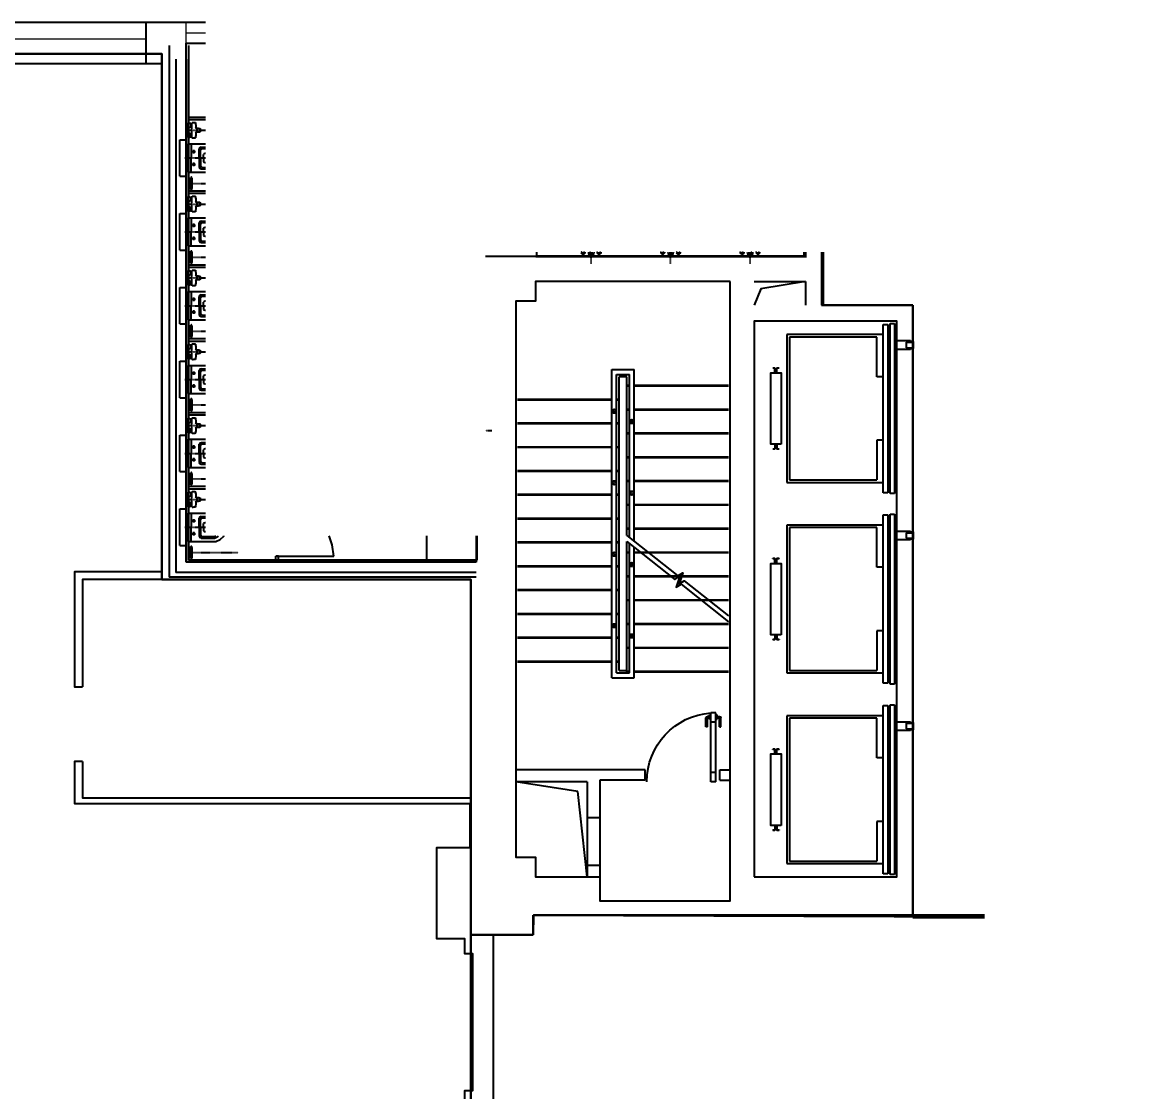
# Model space of a CAD drawing. Header units: millimetres. Extents: x 1181340 to 1210060, y -285579 to -255409.
# Drawn here: x 1195511 to 1209510, y -268879 to -255409 of the extents above; entities that cross this region are included whole.
import ezdxf

# ---------------------------------------------------------------- set-up
doc = ezdxf.new("R2010")
doc.units = ezdxf.units.MM
doc.linetypes.add('DASHDOT2', pattern=[12.7, 6.35, -3.175, 0, -3.175])
doc.linetypes.add('HIDDEN2', pattern=[4.7625, 3.175, -1.5875])
for name, color, linetype in [('Baca', 7, 'Continuous'), ('Divar-esas', 7, 'Continuous'), ('Divar-komek', 7, 'Continuous'), ('Kafel', 7, 'Continuous'), ('Lift', 7, 'Continuous'), ('Meheccer', 7, 'Continuous'), ('OFFICE_BOUNDARY', 3, 'Continuous'), ('Pillekan', 7, 'Continuous'), ('Qapi', 7, 'Continuous'), ('Santexnika', 7, 'Continuous'), ('Tavan', 7, 'Continuous')]:
    doc.layers.add(name, color=color, linetype=linetype)
doc.layers.add('syse', color=135, linetype='Continuous', lineweight=15)

msp = doc.modelspace()

# ---------------------------------------------------------------- linework, layer by layer
for p, q in [((1185390, -255409), (1197820, -255409)), ((1197577, -262209), (1197577, -255674)), ((1197577, -255674), (1197820, -255674)), ((1205377, -258359), (1201347, -258359)), ((1205377, -258304), (1205377, -258359)), ((1205577, -258304), (1205577, -258974)), ((1205577, -258974), (1206727, -258974)), ((1206727, -258974), (1206727, -266674)), ((1204988, -259764), (1204962, -259764)), ((1204962, -259768), (1204962, -259764)), ((1204984, -259768), (1204962, -259768)), ((1204988, -259820), (1204988, -259772)), ((1204992, -259816), (1204992, -259768)), ((1205012, -259816), (1205012, -259768)), ((1205042, -259764), (1205016, -259764)), ((1205016, -259820), (1205016, -259772)), ((1205042, -259768), (1205020, -259768)), ((1205042, -259768), (1205042, -259764)), ((1205012, -259824), (1204992, -259824)), ((1205008, -259820), (1204996, -259820)), ((1204962, -260780), (1204962, -260784)), ((1204962, -260780), (1204984, -260780)), ((1204962, -260784), (1204988, -260784)), ((1204988, -260728), (1204988, -260776)), ((1204992, -260724), (1205012, -260724)), ((1204992, -260732), (1204992, -260780)), ((1204996, -260728), (1205008, -260728)), ((1205012, -260732), (1205012, -260780)), ((1205016, -260728), (1205016, -260776)), ((1205016, -260784), (1205042, -260784)), ((1205020, -260780), (1205042, -260780)), ((1205042, -260780), (1205042, -260784)), ((1201227, -261879), (1201227, -262209)), ((1204988, -262164), (1204962, -262164)), ((1204962, -262168), (1204962, -262164)), ((1204984, -262168), (1204962, -262168)), ((1204988, -262220), (1204988, -262172)), ((1204992, -262216), (1204992, -262168)), ((1205012, -262216), (1205012, -262168)), ((1205042, -262164), (1205016, -262164)), ((1205016, -262220), (1205016, -262172)), ((1205042, -262168), (1205020, -262168)), ((1205042, -262168), (1205042, -262164)), ((1201227, -262209), (1197577, -262209)), ((1205012, -262224), (1204992, -262224)), ((1205008, -262220), (1204996, -262220)), ((1204988, -263128), (1204988, -263176)), ((1204992, -263124), (1205012, -263124)), ((1204992, -263132), (1204992, -263180)), ((1204996, -263128), (1205008, -263128)), ((1205012, -263132), (1205012, -263180)), ((1205016, -263128), (1205016, -263176)), ((1204962, -263180), (1204962, -263184)), ((1204962, -263180), (1204984, -263180)), ((1204962, -263184), (1204988, -263184)), ((1205016, -263184), (1205042, -263184)), ((1205020, -263180), (1205042, -263180)), ((1205042, -263180), (1205042, -263184)), ((1204988, -264564), (1204962, -264564)), ((1204962, -264568), (1204962, -264564)), ((1205042, -264564), (1205016, -264564)), ((1205042, -264568), (1205042, -264564)), ((1204984, -264568), (1204962, -264568)), ((1204988, -264620), (1204988, -264572)), ((1204992, -264616), (1204992, -264568)), ((1205012, -264624), (1204992, -264624)), ((1205008, -264620), (1204996, -264620)), ((1205012, -264616), (1205012, -264568)), ((1205016, -264620), (1205016, -264572)), ((1205042, -264568), (1205020, -264568)), ((1204988, -265528), (1204988, -265576)), ((1204992, -265524), (1205012, -265524)), ((1204992, -265532), (1204992, -265580)), ((1204996, -265528), (1205008, -265528)), ((1205012, -265532), (1205012, -265580)), ((1205016, -265528), (1205016, -265576)), ((1204962, -265580), (1204962, -265584)), ((1204962, -265580), (1204984, -265580)), ((1204962, -265584), (1204988, -265584)), ((1205016, -265584), (1205042, -265584)), ((1205020, -265580), (1205042, -265580)), ((1205042, -265580), (1205042, -265584)), ((1201947, -266904), (1201947, -266654)), ((1201947, -266654), (1207630, -266677)), ((1206727, -266674), (1207630, -266678)), ((1201447, -266904), (1201947, -266904)), ((1201447, -269104), (1201447, -266904))]:
    msp.add_line(p, q)
at = {"color": 5, "lineweight": 5}
msp.add_line((1197577, -255542), (1197820, -255542), dxfattribs=at)
at = {"color": 1, "lineweight": 30}
for p, q in [((1193870, -255809), (1197270, -255809)), ((1197270, -255809), (1197270, -262429)), ((1205597, -258974), (1205593, -258304)), ((1206727, -258974), (1205597, -258974)), ((1206727, -266683), (1206727, -258974)), ((1197270, -262429), (1201160, -262429)), ((1201160, -262429), (1201160, -274589)), ((1201947, -266904), (1201948, -266654)), ((1201948, -266654), (1207630, -266654)), ((1207630, -266683), (1206727, -266683)), ((1201160, -266904), (1201947, -266904)), ((1201160, -269104), (1201160, -266904))]:
    msp.add_line(p, q, dxfattribs=at)
for points in [[(1197070, -255929), (1197070, -255409)], [(1195230, -263679), (1194020, -263679), (1194020, -263679), (1194020, -255929), (1197270, -255929), (1197270, -262429), (1197270, -262329), (1196270, -262329), (1196170, -262329), (1196170, -263679)], [(1204427, -258674), (1201977, -258674), (1201977, -258924), (1201727, -258924), (1201727, -265924), (1201977, -265924), (1201977, -266174), (1202787, -266174), (1202787, -266474), (1204427, -266474), (1204427, -258674)], [(1196270, -264719), (1196270, -265179), (1201160, -265179), (1201160, -262429), (1196270, -262429), (1196270, -263779)], [(1196170, -263679), (1196170, -263779), (1196270, -263779)], [(1196270, -264719), (1196170, -264719), (1196170, -265249), (1201149, -265249)], [(1201149, -265249), (1201149, -265809), (1200730, -265809), (1200730, -266949), (1201080, -266949), (1201080, -267139), (1201180, -267139), (1201180, -268869), (1201080, -268869), (1201080, -269049), (1199070, -269049), (1199070, -269149)]]:
    msp.add_lwpolyline(points)
at = {"lineweight": 5}
msp.add_lwpolyline([(1197577, -255674), (1197577, -255409)], dxfattribs=at)
at = {"color": 5, "lineweight": 5}
msp.add_lwpolyline([(1194220, -255619), (1197070, -255619)], dxfattribs=at)
msp.add_lwpolyline([(1204727, -266174), (1206527, -266174), (1206527, -259174), (1204727, -259174)], close=True)
at = {"extrusion": (0, 0, -1)}
for centre, start, end in [((-1204984, -259772), 90, 180), ((-1204988, -259768), 90, 180), ((-1205016, -259768), 0, 90), ((-1205020, -259772), 0, 90), ((-1204992, -259820), -90, 0), ((-1204996, -259816), -90, 0), ((-1205008, -259816), 180, -90), ((-1205012, -259820), 180, -90), ((-1204984, -260776), 180, -90), ((-1204992, -260728), 0, 90), ((-1204988, -260780), 180, -90), ((-1204996, -260732), 0, 90), ((-1205008, -260732), 90, 180), ((-1205012, -260728), 90, 180), ((-1205016, -260780), -90, 0), ((-1205020, -260776), -90, 0), ((-1204984, -262172), 90, 180), ((-1204988, -262168), 90, 180), ((-1205016, -262168), 0, 90), ((-1205020, -262172), 0, 90), ((-1204992, -262220), -90, 0), ((-1204996, -262216), -90, 0), ((-1205008, -262216), 180, -90), ((-1205012, -262220), 180, -90), ((-1204992, -263128), 0, 90), ((-1204996, -263132), 0, 90), ((-1205008, -263132), 90, 180), ((-1205012, -263128), 90, 180), ((-1204984, -263176), 180, -90), ((-1204988, -263180), 180, -90), ((-1205016, -263180), -90, 0), ((-1205020, -263176), -90, 0), ((-1204988, -264568), 90, 180), ((-1205016, -264568), 0, 90), ((-1204984, -264572), 90, 180), ((-1204992, -264620), -90, 0), ((-1204996, -264616), -90, 0), ((-1205008, -264616), 180, -90), ((-1205012, -264620), 180, -90), ((-1205020, -264572), 0, 90), ((-1204992, -265528), 0, 90), ((-1204996, -265532), 0, 90), ((-1205008, -265532), 90, 180), ((-1205012, -265528), 90, 180), ((-1204984, -265576), 180, -90), ((-1204988, -265580), 180, -90), ((-1205016, -265580), -90, 0), ((-1205020, -265576), -90, 0)]:
    msp.add_arc(centre, 4, start, end, dxfattribs=at)
at = {"layer": 'Baca'}
for p, q in [((1202507, -265097), (1201727, -264974)), ((1202627, -266174), (1202507, -265097))]:
    msp.add_line(p, q, dxfattribs=at)
msp.add_lwpolyline([(1205377, -258674), (1204812, -258765), (1204727, -258974)], dxfattribs=at)
at = {"layer": 'Divar-esas'}
for p, q in [((1203357, -264824), (1201727, -264824)), ((1203357, -264954), (1203357, -264824)), ((1204297, -264824), (1204427, -264824)), ((1204297, -264954), (1204297, -264824)), ((1202627, -264974), (1201727, -264974)), ((1202627, -264974), (1202627, -265424)), ((1203357, -264954), (1202787, -264954)), ((1202787, -264954), (1202787, -265424)), ((1204297, -264954), (1204427, -264954)), ((1202627, -265424), (1202787, -265424)), ((1202627, -266024), (1202627, -266174)), ((1202627, -266024), (1202787, -266024)), ((1202787, -266024), (1202787, -266174))]:
    msp.add_line(p, q, dxfattribs=at)
at = {"layer": 'Divar-komek'}
for p, q in [((1197447, -255874), (1197447, -262339)), ((1197577, -255874), (1197577, -262209)), ((1205377, -258304), (1205377, -258374)), ((1205577, -258304), (1205577, -258974)), ((1205577, -258304), (1205577, -258974)), ((1204727, -258674), (1205377, -258674)), ((1205377, -258674), (1205377, -258974)), ((1201227, -262209), (1197577, -262209)), ((1201227, -262339), (1197447, -262339)), ((1202627, -265424), (1202627, -266024)), ((1202787, -265424), (1202787, -266024))]:
    msp.add_line(p, q, dxfattribs=at)
at = {"layer": 'Kafel'}
for p, q in [((1197607, -255704), (1197607, -262184)), ((1197577, -255874), (1197577, -262184)), ((1201992, -258374), (1201992, -258304)), ((1201992, -258359), (1205357, -258359)), ((1205357, -258374), (1205357, -258304)), ((1205597, -258304), (1205597, -258974)), ((1201237, -261879), (1201237, -262184)), ((1201227, -262184), (1197607, -262184))]:
    msp.add_line(p, q, dxfattribs=at)
at = {"layer": 'Lift'}
for p, q in [((1206352, -261334), (1206352, -259214)), ((1206352, -259214), (1206412, -259214)), ((1206412, -259214), (1206412, -261334)), ((1206442, -261344), (1206442, -259204)), ((1206442, -259204), (1206497, -259204)), ((1206442, -259204), (1206497, -259204)), ((1206497, -259204), (1206497, -261344)), ((1205142, -259343), (1205142, -261205)), ((1206352, -259343), (1205142, -259343)), ((1205172, -259374), (1205172, -261174)), ((1206272, -259374), (1205172, -259374)), ((1206272, -259874), (1206272, -259374)), ((1206352, -259874), (1206272, -259874)), ((1206352, -260674), (1206272, -260674)), ((1206272, -260674), (1206272, -261174)), ((1205142, -261205), (1206352, -261205)), ((1205172, -261174), (1206272, -261174)), ((1206412, -261334), (1206352, -261334)), ((1206497, -261344), (1206442, -261344)), ((1206352, -263734), (1206352, -261614)), ((1206352, -261614), (1206412, -261614)), ((1206412, -261614), (1206412, -263734)), ((1206442, -263744), (1206442, -261604)), ((1206442, -261604), (1206497, -261604)), ((1206442, -261604), (1206497, -261604)), ((1206497, -261604), (1206497, -263744)), ((1205142, -261743), (1205142, -263605)), ((1206352, -261743), (1205142, -261743)), ((1205172, -261774), (1205172, -263574)), ((1206272, -261774), (1205172, -261774)), ((1206272, -262274), (1206272, -261774)), ((1206352, -262274), (1206272, -262274)), ((1206352, -263074), (1206272, -263074)), ((1206272, -263074), (1206272, -263574)), ((1205172, -263574), (1206272, -263574)), ((1205142, -263605), (1206352, -263605)), ((1206412, -263734), (1206352, -263734)), ((1206497, -263744), (1206442, -263744)), ((1206442, -266144), (1206442, -264004)), ((1206442, -264004), (1206497, -264004)), ((1206442, -264004), (1206497, -264004)), ((1206497, -264004), (1206497, -266144)), ((1205142, -264143), (1205142, -266005)), ((1206352, -264143), (1205142, -264143)), ((1206352, -266134), (1206352, -264014)), ((1206352, -264014), (1206412, -264014)), ((1206412, -264014), (1206412, -266134)), ((1205172, -264174), (1205172, -265974)), ((1206272, -264174), (1205172, -264174)), ((1206272, -264674), (1206272, -264174)), ((1206352, -264674), (1206272, -264674)), ((1206352, -265474), (1206272, -265474)), ((1206272, -265474), (1206272, -265974)), ((1205142, -266005), (1206352, -266005)), ((1205172, -265974), (1206272, -265974)), ((1206412, -266134), (1206352, -266134)), ((1206497, -266144), (1206442, -266144))]:
    msp.add_line(p, q, dxfattribs=at)
at = {"layer": 'Lift', "linetype": 'Continuous'}
for p, q in [((1206527, -259419), (1206697, -259419)), ((1206642, -259439), (1206727, -259439)), ((1206642, -259439), (1206642, -259509)), ((1206642, -259509), (1206727, -259509)), ((1206697, -259419), (1206697, -259439)), ((1206697, -259509), (1206697, -259529)), ((1206727, -259429), (1206730, -259429)), ((1206727, -259519), (1206730, -259519)), ((1206730, -259429), (1206730, -259519)), ((1206697, -259529), (1206527, -259529)), ((1206527, -261819), (1206697, -261819)), ((1206642, -261839), (1206727, -261839)), ((1206642, -261839), (1206642, -261909)), ((1206697, -261819), (1206697, -261839)), ((1206727, -261829), (1206730, -261829)), ((1206730, -261829), (1206730, -261919)), ((1206697, -261929), (1206527, -261929)), ((1206642, -261909), (1206727, -261909)), ((1206697, -261909), (1206697, -261929)), ((1206727, -261919), (1206730, -261919)), ((1206527, -264219), (1206697, -264219)), ((1206642, -264239), (1206727, -264239)), ((1206642, -264239), (1206642, -264309)), ((1206697, -264219), (1206697, -264239)), ((1206727, -264229), (1206730, -264229)), ((1206730, -264229), (1206730, -264319)), ((1206697, -264329), (1206527, -264329)), ((1206642, -264309), (1206727, -264309)), ((1206697, -264309), (1206697, -264329)), ((1206727, -264319), (1206730, -264319))]:
    msp.add_line(p, q, dxfattribs=at)
at = {"layer": 'Lift', "extrusion": (0, 0, -1)}
for points in [[(-1205067, -260724), (-1204937, -260724), (-1204937, -259824), (-1205067, -259824)], [(-1205067, -263124), (-1204937, -263124), (-1204937, -262224), (-1205067, -262224)], [(-1205067, -265524), (-1204937, -265524), (-1204937, -264624), (-1205067, -264624)]]:
    msp.add_lwpolyline(points, close=True, dxfattribs=at)
at = {"layer": 'Meheccer'}
for p, q in [((1202937, -263664), (1202937, -259784)), ((1202937, -259784), (1203217, -259784)), ((1203217, -261946), (1203217, -259784)), ((1202997, -263604), (1202997, -259844)), ((1202997, -259844), (1203157, -259844)), ((1203157, -261899), (1203157, -259844)), ((1203157, -263604), (1203157, -261973)), ((1203217, -263664), (1203217, -262020)), ((1202937, -263664), (1203217, -263664)), ((1202997, -263604), (1203157, -263604))]:
    msp.add_line(p, q, dxfattribs=at)
for centre, radius in [((1202967, -260309), 25), ((1202967, -260309), 5), ((1203187, -260439), 25), ((1203187, -260439), 5), ((1202967, -261209), 25), ((1203187, -261339), 25), ((1202967, -262110), 25), ((1203187, -262239), 25), ((1203187, -262239), 5), ((1202967, -263009), 25), ((1203187, -263139), 25), ((1203187, -263139), 5)]:
    msp.add_circle(centre, radius, dxfattribs=at)
at = {"layer": 'Meheccer', "linetype": 'HIDDEN2'}
for centre in [(1202967, -261209), (1203187, -261339), (1202967, -262110), (1202967, -263009)]:
    msp.add_circle(centre, 5, dxfattribs=at)
at = {"layer": 'OFFICE_BOUNDARY'}
msp.add_lwpolyline([(1209510, -285129), (1185810, -285129), (1185810, -282199), (1181760, -282199), (1181770, -275539), (1185780, -275539), (1185650, -272149), (1185650, -268549), (1185650, -265169), (1181740, -265169), (1181740, -258599), (1185790, -258599), (1185790, -255809), (1193870, -255809), (1197270, -255809), (1197270, -262429), (1201160, -262429), (1201160, -274589), (1209510, -274589), (1209510, -285129)], close=True, dxfattribs=at)
at = {"layer": 'Pillekan'}
for p, q in [((1203027, -263574), (1203027, -259874)), ((1203127, -259874), (1203027, -259874)), ((1203127, -261875), (1203127, -259874)), ((1203127, -259982), (1203157, -259982)), ((1203127, -259989), (1203157, -259989)), ((1203217, -259982), (1204407, -259982)), ((1203217, -259989), (1204407, -259989)), ((1202937, -260159), (1201747, -260159)), ((1202937, -260167), (1201747, -260167)), ((1203027, -260159), (1202997, -260159)), ((1203027, -260167), (1202997, -260167)), ((1203127, -260282), (1203157, -260282)), ((1203127, -260289), (1203157, -260289)), ((1203217, -260282), (1204407, -260282)), ((1203217, -260289), (1204407, -260289)), ((1202937, -260459), (1201747, -260459)), ((1202937, -260467), (1201747, -260467)), ((1203027, -260459), (1202997, -260459)), ((1203027, -260467), (1202997, -260467)), ((1203127, -260582), (1203157, -260582)), ((1203127, -260589), (1203157, -260589)), ((1203217, -260582), (1204407, -260582)), ((1203217, -260589), (1204407, -260589)), ((1202937, -260759), (1201747, -260759)), ((1202937, -260767), (1201747, -260767)), ((1203027, -260759), (1202997, -260759)), ((1203027, -260767), (1202997, -260767)), ((1203127, -260882), (1203157, -260882)), ((1203127, -260889), (1203157, -260889)), ((1203217, -260882), (1204407, -260882)), ((1203217, -260889), (1204407, -260889)), ((1202937, -261059), (1201747, -261059)), ((1202937, -261067), (1201747, -261067)), ((1203027, -261059), (1202997, -261059)), ((1203027, -261067), (1202997, -261067)), ((1203127, -261182), (1203157, -261182)), ((1203127, -261189), (1203157, -261189)), ((1203217, -261182), (1204407, -261182)), ((1203217, -261189), (1204407, -261189)), ((1202937, -261359), (1201747, -261359)), ((1202937, -261367), (1201747, -261367)), ((1203027, -261359), (1202997, -261359)), ((1203027, -261367), (1202997, -261367)), ((1203127, -261482), (1203157, -261482)), ((1203217, -261482), (1204407, -261482)), ((1203127, -261489), (1203157, -261489)), ((1203217, -261489), (1204407, -261489)), ((1202937, -261659), (1201747, -261659)), ((1202937, -261667), (1201747, -261667)), ((1203027, -261659), (1202997, -261659)), ((1203027, -261667), (1202997, -261667)), ((1203127, -261782), (1203157, -261782)), ((1203127, -261789), (1203157, -261789)), ((1203217, -261782), (1204407, -261782)), ((1203217, -261789), (1204407, -261789)), ((1202937, -261959), (1201747, -261959)), ((1202937, -261967), (1201747, -261967)), ((1203027, -261959), (1202997, -261959)), ((1203027, -261967), (1202997, -261967)), ((1203127, -263589), (1203127, -261949)), ((1203127, -262082), (1203157, -262082)), ((1203127, -262089), (1203157, -262089)), ((1203217, -262082), (1204407, -262082)), ((1203217, -262089), (1204407, -262089)), ((1202937, -262259), (1201747, -262259)), ((1202937, -262267), (1201747, -262267)), ((1203027, -262259), (1202997, -262259)), ((1203027, -262267), (1202997, -262267)), ((1203127, -262382), (1203157, -262382)), ((1203127, -262389), (1203157, -262389)), ((1203217, -262382), (1204407, -262382)), ((1203217, -262389), (1204407, -262389)), ((1202937, -262559), (1201747, -262559)), ((1202937, -262567), (1201747, -262567)), ((1203027, -262559), (1202997, -262559)), ((1203027, -262567), (1202997, -262567)), ((1203127, -262682), (1203157, -262682)), ((1203127, -262689), (1203157, -262689)), ((1203217, -262682), (1204407, -262682)), ((1203217, -262689), (1204407, -262689)), ((1202937, -262859), (1201747, -262859)), ((1202937, -262867), (1201747, -262867)), ((1203027, -262859), (1202997, -262859)), ((1203027, -262867), (1202997, -262867)), ((1203127, -262982), (1203157, -262982)), ((1203127, -262989), (1203157, -262989)), ((1203217, -262982), (1204407, -262982)), ((1203217, -262989), (1204407, -262989)), ((1202937, -263159), (1201747, -263159)), ((1202937, -263167), (1201747, -263167)), ((1203027, -263159), (1202997, -263159)), ((1203027, -263167), (1202997, -263167)), ((1203127, -263282), (1203157, -263282)), ((1203127, -263289), (1203157, -263289)), ((1203217, -263282), (1204407, -263282)), ((1203217, -263289), (1204407, -263289)), ((1202937, -263459), (1201747, -263459)), ((1202937, -263467), (1201747, -263467)), ((1203027, -263459), (1202997, -263459)), ((1203027, -263467), (1202997, -263467)), ((1203027, -263574), (1203127, -263574)), ((1203127, -263582), (1203157, -263582)), ((1203217, -263582), (1204407, -263582)), ((1203127, -263589), (1203157, -263589)), ((1203217, -263589), (1204407, -263589))]:
    msp.add_line(p, q, dxfattribs=at)
at = {"layer": 'Pillekan', "linetype": 'Continuous'}
for points in [[(1203127, -261875), (1203768, -262381), (1203830, -262342), (1203784, -262481), (1203846, -262443), (1204407, -262886)], [(1203127, -261949), (1203731, -262426), (1203794, -262387), (1203748, -262526), (1203810, -262488), (1204407, -262960)]]:
    msp.add_lwpolyline(points, dxfattribs=at)
at = {"layer": 'Qapi', "linetype": 'Continuous'}
for p, q in [((1204166, -264188), (1204166, -264134)), ((1204166, -264188), (1204166, -264134)), ((1204184, -264134), (1204166, -264134)), ((1204166, -264188), (1204166, -264134)), ((1204166, -264188), (1204166, -264134)), ((1204184, -264134), (1204166, -264134)), ((1204246, -264134), (1204264, -264134)), ((1204246, -264134), (1204264, -264134)), ((1204264, -264188), (1204264, -264134)), ((1204264, -264188), (1204264, -264134)), ((1204264, -264188), (1204264, -264134)), ((1204264, -264188), (1204264, -264134)), ((1204122, -264285), (1204122, -264170)), ((1204122, -264285), (1204122, -264170)), ((1204140, -264285), (1204122, -264285)), ((1204140, -264285), (1204122, -264285)), ((1204166, -264152), (1204140, -264152)), ((1204166, -264152), (1204140, -264152)), ((1204166, -264152), (1204140, -264152)), ((1204166, -264152), (1204140, -264152)), ((1204166, -264152), (1204140, -264152)), ((1204166, -264152), (1204140, -264152)), ((1204140, -264285), (1204140, -264170)), ((1204166, -264170), (1204140, -264170)), ((1204140, -264285), (1204140, -264170)), ((1204166, -264170), (1204140, -264170)), ((1204184, -264188), (1204166, -264188)), ((1204184, -264188), (1204166, -264188)), ((1204246, -264188), (1204264, -264188)), ((1204246, -264188), (1204264, -264188)), ((1204264, -264152), (1204291, -264152)), ((1204264, -264152), (1204291, -264152)), ((1204264, -264152), (1204291, -264152)), ((1204264, -264152), (1204291, -264152)), ((1204264, -264152), (1204291, -264152)), ((1204264, -264152), (1204291, -264152)), ((1204264, -264170), (1204291, -264170)), ((1204264, -264170), (1204291, -264170)), ((1204291, -264285), (1204291, -264170)), ((1204291, -264285), (1204291, -264170)), ((1204291, -264285), (1204309, -264285)), ((1204291, -264285), (1204309, -264285)), ((1204309, -264285), (1204309, -264170)), ((1204309, -264285), (1204309, -264170))]:
    msp.add_line(p, q, dxfattribs=at)
at = {"layer": 'Qapi'}
for p, q in [((1204246, -264108), (1204184, -264108)), ((1204246, -264108), (1204184, -264108)), ((1204184, -264974), (1204184, -264108)), ((1204246, -264108), (1204184, -264108)), ((1204246, -264108), (1204184, -264108)), ((1204184, -264974), (1204184, -264108)), ((1204246, -264974), (1204246, -264108)), ((1204246, -264974), (1204246, -264108)), ((1204246, -264223), (1204184, -264223)), ((1204246, -264223), (1204184, -264223)), ((1204246, -264859), (1204184, -264859)), ((1204246, -264859), (1204184, -264859)), ((1204246, -264974), (1204184, -264974)), ((1204246, -264974), (1204184, -264974)), ((1204246, -264974), (1204184, -264974)), ((1204246, -264974), (1204184, -264974))]:
    msp.add_line(p, q, dxfattribs=at)
at = {"layer": 'Qapi', "extrusion": (0, 0, -1)}
msp.add_arc((-1204246, -264974), 869, 0, 85.8935, dxfattribs=at)
msp.add_arc((-1204246, -264974), 869, 0, 85.8935, dxfattribs=at)
at = {"layer": 'Qapi', "linetype": 'Continuous', "extrusion": (0, 0, -1)}
for centre, start, end in [((-1204140, -264170), 0, 90), ((-1204140, -264170), 0, 90), ((-1204291, -264170), 90, 180), ((-1204291, -264170), 90, 180)]:
    msp.add_arc(centre, 17.8, start, end, dxfattribs=at)
at = {"layer": 'Santexnika'}
for p, q in [((1197607, -256604), (1197820, -256604)), ((1197607, -256634), (1197820, -256634)), ((1197607, -256862), (1197607, -256676)), ((1197635, -256684), (1197635, -256728)), ((1197649, -256689), (1197635, -256689)), ((1197646, -256722), (1197635, -256722)), ((1197635, -256855), (1197635, -256811)), ((1197646, -256816), (1197635, -256816)), ((1197649, -256849), (1197635, -256849)), ((1197711, -256748), (1197711, -256790)), ((1197497, -256889), (1197577, -256889)), ((1197497, -257349), (1197497, -256889)), ((1197577, -257349), (1197577, -256889)), ((1197607, -257297), (1197607, -256942)), ((1197607, -256942), (1197820, -256942)), ((1197640, -256942), (1197640, -257119)), ((1197741, -257119), (1197741, -257005)), ((1197763, -256984), (1197820, -256984)), ((1197778, -257000), (1197820, -257000)), ((1197640, -257297), (1197640, -257119)), ((1197649, -257039), (1197693, -257039)), ((1197671, -257061), (1197671, -257016)), ((1197741, -257119), (1197741, -257234)), ((1197757, -257119), (1197757, -257021)), ((1197757, -257119), (1197757, -257217)), ((1197793, -257119), (1197793, -257073)), ((1197793, -257119), (1197793, -257166)), ((1197649, -257201), (1197693, -257201)), ((1197671, -257222), (1197671, -257177)), ((1197763, -257255), (1197820, -257255)), ((1197778, -257238), (1197820, -257238)), ((1197497, -257349), (1197577, -257349)), ((1197607, -257297), (1197820, -257297)), ((1197607, -257410), (1197607, -257469)), ((1197625, -257461), (1197625, -257417)), ((1197636, -257423), (1197625, -257423)), ((1197636, -257514), (1197636, -257364)), ((1197636, -257375), (1197653, -257375)), ((1197646, -257375), (1197646, -257364)), ((1197653, -257504), (1197653, -257375)), ((1197607, -257534), (1197820, -257534)), ((1197607, -257564), (1197820, -257564)), ((1197636, -257456), (1197625, -257456)), ((1197636, -257504), (1197653, -257504)), ((1197646, -257514), (1197646, -257504)), ((1197607, -257792), (1197607, -257606)), ((1197635, -257614), (1197635, -257658)), ((1197649, -257619), (1197635, -257619)), ((1197646, -257652), (1197635, -257652)), ((1197711, -257678), (1197711, -257720)), ((1197497, -257819), (1197577, -257819)), ((1197497, -258279), (1197497, -257819)), ((1197577, -258279), (1197577, -257819)), ((1197635, -257785), (1197635, -257741)), ((1197646, -257746), (1197635, -257746)), ((1197649, -257779), (1197635, -257779)), ((1197607, -258227), (1197607, -257872)), ((1197607, -257872), (1197820, -257872)), ((1197640, -257872), (1197640, -258049)), ((1197649, -257969), (1197693, -257969)), ((1197671, -257991), (1197671, -257946)), ((1197741, -258049), (1197741, -257935)), ((1197757, -258049), (1197757, -257951)), ((1197763, -257914), (1197820, -257914)), ((1197778, -257930), (1197820, -257930)), ((1197640, -258227), (1197640, -258049)), ((1197671, -258152), (1197671, -258107)), ((1197741, -258049), (1197741, -258164)), ((1197757, -258049), (1197757, -258147)), ((1197793, -258049), (1197793, -258003)), ((1197793, -258049), (1197793, -258096)), ((1197607, -258227), (1197820, -258227)), ((1197649, -258131), (1197693, -258131)), ((1197763, -258185), (1197820, -258185)), ((1197778, -258168), (1197820, -258168)), ((1197497, -258279), (1197577, -258279)), ((1197607, -258340), (1197607, -258399)), ((1197625, -258391), (1197625, -258347)), ((1197636, -258353), (1197625, -258353)), ((1197636, -258386), (1197625, -258386)), ((1197636, -258444), (1197636, -258294)), ((1197636, -258305), (1197653, -258305)), ((1197646, -258305), (1197646, -258294)), ((1197653, -258434), (1197653, -258305)), ((1202566, -258312), (1202570, -258312)), ((1202570, -258315), (1202570, -258304)), ((1202585, -258315), (1202570, -258315)), ((1202574, -258318), (1202574, -258315)), ((1202582, -258320), (1202582, -258315)), ((1202585, -258315), (1202585, -258304)), ((1202589, -258312), (1202585, -258312)), ((1202733, -258359), (1202623, -258359)), ((1202661, -258304), (1202661, -258307)), ((1202694, -258304), (1202694, -258307)), ((1202766, -258312), (1202770, -258312)), ((1202770, -258315), (1202770, -258304)), ((1202770, -258315), (1202785, -258315)), ((1202773, -258320), (1202773, -258315)), ((1202781, -258318), (1202781, -258315)), ((1202785, -258315), (1202785, -258304)), ((1202789, -258312), (1202785, -258312)), ((1203566, -258312), (1203570, -258312)), ((1203570, -258315), (1203570, -258304)), ((1203585, -258315), (1203570, -258315)), ((1203574, -258318), (1203574, -258315)), ((1203582, -258320), (1203582, -258315)), ((1203585, -258315), (1203585, -258304)), ((1203589, -258312), (1203585, -258312)), ((1203622, -258359), (1203732, -258359)), ((1203661, -258304), (1203661, -258307)), ((1203694, -258304), (1203694, -258307)), ((1203766, -258312), (1203770, -258312)), ((1203770, -258315), (1203770, -258304)), ((1203770, -258315), (1203785, -258315)), ((1203773, -258320), (1203773, -258315)), ((1203781, -258318), (1203781, -258315)), ((1203785, -258315), (1203785, -258304)), ((1203789, -258312), (1203785, -258312)), ((1204566, -258312), (1204570, -258312)), ((1204570, -258315), (1204570, -258304)), ((1204585, -258315), (1204570, -258315)), ((1204574, -258318), (1204574, -258315)), ((1204582, -258320), (1204582, -258315)), ((1204585, -258315), (1204585, -258304)), ((1204589, -258312), (1204585, -258312)), ((1204622, -258359), (1204732, -258359)), ((1204661, -258304), (1204661, -258307)), ((1204694, -258304), (1204694, -258307)), ((1204766, -258312), (1204770, -258312)), ((1204770, -258315), (1204770, -258304)), ((1204770, -258315), (1204785, -258315)), ((1204773, -258320), (1204773, -258315)), ((1204781, -258318), (1204781, -258315)), ((1204785, -258315), (1204785, -258304)), ((1204789, -258312), (1204785, -258312)), ((1197607, -258464), (1197820, -258464)), ((1197607, -258494), (1197820, -258494)), ((1197607, -258722), (1197607, -258536)), ((1197635, -258544), (1197635, -258588)), ((1197636, -258434), (1197653, -258434)), ((1197646, -258444), (1197646, -258434)), ((1197649, -258549), (1197635, -258549)), ((1197646, -258582), (1197635, -258582)), ((1197635, -258715), (1197635, -258671)), ((1197646, -258676), (1197635, -258676)), ((1197711, -258608), (1197711, -258650)), ((1197497, -258749), (1197577, -258749)), ((1197497, -259209), (1197497, -258749)), ((1197577, -259209), (1197577, -258749)), ((1197607, -259157), (1197607, -258802)), ((1197607, -258802), (1197820, -258802)), ((1197649, -258709), (1197635, -258709)), ((1197640, -258802), (1197640, -258979)), ((1197649, -258899), (1197693, -258899)), ((1197671, -258921), (1197671, -258876)), ((1197741, -258979), (1197741, -258865)), ((1197757, -258979), (1197757, -258881)), ((1197763, -258844), (1197820, -258844)), ((1197778, -258860), (1197820, -258860)), ((1197793, -258979), (1197793, -258933)), ((1197640, -259157), (1197640, -258979)), ((1197649, -259061), (1197693, -259061)), ((1197671, -259082), (1197671, -259037)), ((1197741, -258979), (1197741, -259094)), ((1197757, -258979), (1197757, -259077)), ((1197778, -259098), (1197820, -259098)), ((1197793, -258979), (1197793, -259026)), ((1197497, -259209), (1197577, -259209)), ((1197607, -259157), (1197820, -259157)), ((1197636, -259374), (1197636, -259224)), ((1197636, -259235), (1197653, -259235)), ((1197646, -259235), (1197646, -259224)), ((1197653, -259364), (1197653, -259235)), ((1197763, -259115), (1197820, -259115)), ((1197607, -259270), (1197607, -259329)), ((1197625, -259321), (1197625, -259277)), ((1197636, -259283), (1197625, -259283)), ((1197636, -259316), (1197625, -259316)), ((1197636, -259364), (1197653, -259364)), ((1197646, -259374), (1197646, -259364)), ((1197607, -259394), (1197820, -259394)), ((1197607, -259424), (1197820, -259424)), ((1197607, -259652), (1197607, -259466)), ((1197635, -259474), (1197635, -259518)), ((1197649, -259479), (1197635, -259479)), ((1197646, -259512), (1197635, -259512)), ((1197635, -259645), (1197635, -259601)), ((1197646, -259606), (1197635, -259606)), ((1197649, -259639), (1197635, -259639)), ((1197711, -259538), (1197711, -259580)), ((1197497, -259679), (1197577, -259679)), ((1197497, -260139), (1197497, -259679)), ((1197577, -260139), (1197577, -259679)), ((1197607, -260087), (1197607, -259732)), ((1197607, -259732), (1197820, -259732)), ((1197640, -259732), (1197640, -259909)), ((1197671, -259851), (1197671, -259806)), ((1197741, -259909), (1197741, -259795)), ((1197763, -259774), (1197820, -259774)), ((1197778, -259790), (1197820, -259790)), ((1197640, -260087), (1197640, -259909)), ((1197649, -259829), (1197693, -259829)), ((1197741, -259909), (1197741, -260024)), ((1197757, -259909), (1197757, -259811)), ((1197757, -259909), (1197757, -260007)), ((1197793, -259909), (1197793, -259863)), ((1197793, -259909), (1197793, -259956)), ((1197607, -260087), (1197820, -260087)), ((1197649, -259991), (1197693, -259991)), ((1197671, -260012), (1197671, -259967)), ((1197763, -260045), (1197820, -260045)), ((1197778, -260028), (1197820, -260028)), ((1197497, -260139), (1197577, -260139)), ((1197607, -260200), (1197607, -260259)), ((1197625, -260251), (1197625, -260207)), ((1197636, -260213), (1197625, -260213)), ((1197636, -260304), (1197636, -260154)), ((1197636, -260165), (1197653, -260165)), ((1197646, -260165), (1197646, -260154)), ((1197653, -260294), (1197653, -260165)), ((1197607, -260324), (1197820, -260324)), ((1197607, -260324), (1197820, -260324)), ((1197607, -260354), (1197820, -260354)), ((1197607, -260354), (1197820, -260354)), ((1197636, -260246), (1197625, -260246)), ((1197636, -260294), (1197653, -260294)), ((1197646, -260304), (1197646, -260294)), ((1197607, -260582), (1197607, -260396)), ((1197635, -260404), (1197635, -260448)), ((1197649, -260409), (1197635, -260409)), ((1197646, -260442), (1197635, -260442)), ((1197711, -260468), (1197711, -260510)), ((1197497, -260609), (1197577, -260609)), ((1197497, -261069), (1197497, -260609)), ((1197577, -261069), (1197577, -260609)), ((1197635, -260575), (1197635, -260531)), ((1197646, -260536), (1197635, -260536)), ((1197649, -260569), (1197635, -260569)), ((1197607, -261017), (1197607, -260662)), ((1197607, -260662), (1197820, -260662)), ((1197640, -260662), (1197640, -260839)), ((1197649, -260759), (1197693, -260759)), ((1197671, -260781), (1197671, -260736)), ((1197741, -260839), (1197741, -260725)), ((1197757, -260839), (1197757, -260741)), ((1197763, -260704), (1197820, -260704)), ((1197778, -260720), (1197820, -260720)), ((1197640, -261017), (1197640, -260839)), ((1197649, -260921), (1197693, -260921)), ((1197671, -260942), (1197671, -260897)), ((1197741, -260839), (1197741, -260954)), ((1197757, -260839), (1197757, -260937)), ((1197793, -260839), (1197793, -260793)), ((1197793, -260839), (1197793, -260886)), ((1197607, -261017), (1197820, -261017)), ((1197763, -260975), (1197820, -260975)), ((1197778, -260958), (1197820, -260958)), ((1197497, -261069), (1197577, -261069)), ((1197607, -261130), (1197607, -261189)), ((1197625, -261181), (1197625, -261137)), ((1197636, -261143), (1197625, -261143)), ((1197636, -261176), (1197625, -261176)), ((1197636, -261234), (1197636, -261084)), ((1197636, -261095), (1197653, -261095)), ((1197646, -261095), (1197646, -261084)), ((1197653, -261224), (1197653, -261095)), ((1197607, -261254), (1197820, -261254)), ((1197607, -261254), (1197820, -261254)), ((1197607, -261284), (1197820, -261284)), ((1197607, -261284), (1197820, -261284)), ((1197607, -261512), (1197607, -261326)), ((1197635, -261334), (1197635, -261378)), ((1197649, -261339), (1197635, -261339)), ((1197636, -261224), (1197653, -261224)), ((1197646, -261234), (1197646, -261224)), ((1197646, -261372), (1197635, -261372)), ((1197635, -261505), (1197635, -261461)), ((1197646, -261466), (1197635, -261466)), ((1197711, -261398), (1197711, -261440)), ((1197497, -261539), (1197577, -261539)), ((1197497, -261999), (1197497, -261539)), ((1197577, -261999), (1197577, -261539)), ((1197607, -261947), (1197607, -261592)), ((1197607, -261592), (1197820, -261592)), ((1197649, -261499), (1197635, -261499)), ((1197640, -261592), (1197640, -261769)), ((1197649, -261689), (1197693, -261689)), ((1197671, -261711), (1197671, -261666)), ((1197741, -261769), (1197741, -261655)), ((1197757, -261769), (1197757, -261671)), ((1197763, -261634), (1197820, -261634)), ((1197778, -261650), (1197820, -261650)), ((1197793, -261769), (1197793, -261723)), ((1197640, -261947), (1197640, -261769)), ((1197649, -261851), (1197693, -261851)), ((1197671, -261872), (1197671, -261827)), ((1197741, -261769), (1197741, -261884)), ((1197757, -261769), (1197757, -261867)), ((1197763, -261905), (1197931, -261905)), ((1197778, -261888), (1197929, -261888)), ((1197793, -261769), (1197793, -261816)), ((1200602, -261879), (1200602, -262184)), ((1197497, -261999), (1197577, -261999)), ((1197607, -261947), (1197950, -261947)), ((1197636, -262164), (1197636, -262014)), ((1197636, -262025), (1197653, -262025)), ((1197646, -262025), (1197646, -262014)), ((1197653, -262154), (1197653, -262025)), ((1197607, -262060), (1197607, -262119)), ((1197625, -262111), (1197625, -262067)), ((1197636, -262073), (1197625, -262073)), ((1197636, -262106), (1197625, -262106)), ((1197636, -262154), (1197653, -262154)), ((1197646, -262164), (1197646, -262154)), ((1198707, -262184), (1198707, -262134)), ((1198737, -262134), (1198707, -262134)), ((1198722, -262134), (1199437, -262134)), ((1198737, -262184), (1198737, -262134))]:
    msp.add_line(p, q, dxfattribs=at)
at = {"layer": 'Santexnika', "color": 26, "linetype": 'DASHDOT2', "true_color": 0x791e15}
for p, q in [((1197607, -256769), (1197820, -256769)), ((1197557, -257119), (1197820, -257119)), ((1197607, -257439), (1197820, -257439)), ((1197607, -257699), (1197820, -257699)), ((1197557, -258049), (1197820, -258049)), ((1197607, -258369), (1197820, -258369)), ((1202677, -258454), (1202677, -258304)), ((1203677, -258454), (1203677, -258304)), ((1204677, -258454), (1204677, -258304)), ((1197607, -258629), (1197820, -258629)), ((1197557, -258979), (1197820, -258979)), ((1197607, -259299), (1197820, -259299)), ((1197607, -259559), (1197820, -259559)), ((1197557, -259909), (1197820, -259909)), ((1197607, -260229), (1197820, -260229)), ((1197607, -260489), (1197820, -260489)), ((1201424, -260554), (1201347, -260554)), ((1197557, -260839), (1197820, -260839)), ((1197607, -261159), (1197820, -261159)), ((1197607, -261419), (1197820, -261419)), ((1197557, -261769), (1197820, -261769)), ((1197607, -262089), (1198232, -262089))]:
    msp.add_line(p, q, dxfattribs=at)
at = {"layer": 'Santexnika'}
for points in [[(1197820, -257064), (1197814, -257064), (1197804, -257068), (1197793, -257073)], [(1197793, -257166), (1197804, -257171), (1197814, -257174), (1197820, -257175)], [(1197820, -257994), (1197814, -257994), (1197804, -257998), (1197793, -258003)], [(1197793, -258096), (1197804, -258101), (1197814, -258104), (1197820, -258105)], [(1202552, -258307), (1202553, -258310), (1202555, -258312), (1202557, -258314), (1202560, -258315), (1202563, -258314), (1202565, -258312), (1202567, -258310), (1202567, -258307), (1202567, -258304), (1202567, -258304)], [(1202553, -258304), (1202553, -258304), (1202552, -258307)], [(1202570, -258307), (1202570, -258310), (1202572, -258313), (1202574, -258314), (1202577, -258315), (1202580, -258314), (1202583, -258313), (1202585, -258310), (1202585, -258307), (1202585, -258304)], [(1202570, -258304), (1202570, -258307)], [(1202588, -258307), (1202588, -258310), (1202590, -258312), (1202592, -258314), (1202595, -258315), (1202598, -258314), (1202600, -258312), (1202602, -258310), (1202602, -258307), (1202602, -258304), (1202602, -258304)], [(1202588, -258304), (1202588, -258304), (1202588, -258307)], [(1202641, -258307), (1202644, -258321), (1202652, -258333), (1202663, -258341), (1202677, -258344), (1202692, -258341), (1202703, -258333), (1202711, -258321), (1202714, -258307), (1202713, -258304)], [(1202642, -258304), (1202641, -258307)], [(1202661, -258307), (1202662, -258314), (1202666, -258319), (1202671, -258323), (1202677, -258324), (1202684, -258323), (1202689, -258319), (1202693, -258314), (1202694, -258307), (1202693, -258304)], [(1202662, -258304), (1202661, -258307)], [(1202752, -258307), (1202753, -258310), (1202755, -258312), (1202757, -258314), (1202760, -258315), (1202763, -258314), (1202765, -258312), (1202767, -258310), (1202767, -258307), (1202767, -258304), (1202767, -258304)], [(1202753, -258304), (1202753, -258304), (1202752, -258307)], [(1202770, -258307), (1202770, -258310), (1202772, -258313), (1202774, -258314), (1202777, -258315), (1202780, -258314), (1202783, -258313), (1202785, -258310), (1202785, -258307), (1202785, -258304)], [(1202770, -258304), (1202770, -258307)], [(1202788, -258307), (1202788, -258310), (1202790, -258312), (1202792, -258314), (1202795, -258315), (1202798, -258314), (1202800, -258312), (1202802, -258310), (1202802, -258307), (1202802, -258304), (1202802, -258304)], [(1202788, -258304), (1202788, -258304), (1202788, -258307)], [(1203552, -258307), (1203553, -258310), (1203555, -258312), (1203557, -258314), (1203560, -258315), (1203563, -258314), (1203565, -258312), (1203567, -258310), (1203567, -258307), (1203567, -258304), (1203567, -258304)], [(1203553, -258304), (1203553, -258304), (1203552, -258307)], [(1203570, -258307), (1203570, -258310), (1203572, -258313), (1203574, -258314), (1203577, -258315), (1203580, -258314), (1203583, -258313), (1203585, -258310), (1203585, -258307), (1203585, -258304)], [(1203570, -258304), (1203570, -258307)], [(1203588, -258307), (1203588, -258310), (1203590, -258312), (1203592, -258314), (1203595, -258315), (1203598, -258314), (1203600, -258312), (1203602, -258310), (1203602, -258307), (1203602, -258304), (1203602, -258304)], [(1203588, -258304), (1203588, -258304), (1203588, -258307)], [(1203641, -258307), (1203644, -258321), (1203652, -258333), (1203663, -258341), (1203677, -258344), (1203692, -258341), (1203703, -258333), (1203711, -258321), (1203714, -258307), (1203713, -258304)], [(1203642, -258304), (1203641, -258307)], [(1203661, -258307), (1203662, -258314), (1203666, -258319), (1203671, -258323), (1203677, -258324), (1203684, -258323), (1203689, -258319), (1203693, -258314), (1203694, -258307), (1203693, -258304)], [(1203662, -258304), (1203661, -258307)], [(1203752, -258307), (1203753, -258310), (1203755, -258312), (1203757, -258314), (1203760, -258315), (1203763, -258314), (1203765, -258312), (1203767, -258310), (1203767, -258307), (1203767, -258304), (1203767, -258304)], [(1203753, -258304), (1203753, -258304), (1203752, -258307)], [(1203770, -258307), (1203770, -258310), (1203772, -258313), (1203774, -258314), (1203777, -258315), (1203780, -258314), (1203783, -258313), (1203785, -258310), (1203785, -258307), (1203785, -258304)], [(1203770, -258304), (1203770, -258307)], [(1203788, -258307), (1203788, -258310), (1203790, -258312), (1203792, -258314), (1203795, -258315), (1203798, -258314), (1203800, -258312), (1203802, -258310), (1203802, -258307), (1203802, -258304), (1203802, -258304)], [(1203788, -258304), (1203788, -258304), (1203788, -258307)], [(1204552, -258307), (1204553, -258310), (1204555, -258312), (1204557, -258314), (1204560, -258315), (1204563, -258314), (1204565, -258312), (1204567, -258310), (1204567, -258307), (1204567, -258304), (1204567, -258304)], [(1204553, -258304), (1204553, -258304), (1204552, -258307)], [(1204570, -258307), (1204570, -258310), (1204572, -258313), (1204574, -258314), (1204577, -258315), (1204580, -258314), (1204583, -258313), (1204585, -258310), (1204585, -258307), (1204585, -258304)], [(1204570, -258304), (1204570, -258307)], [(1204588, -258307), (1204588, -258310), (1204590, -258312), (1204592, -258314), (1204595, -258315), (1204598, -258314), (1204600, -258312), (1204602, -258310), (1204602, -258307), (1204602, -258304), (1204602, -258304)], [(1204588, -258304), (1204588, -258304), (1204588, -258307)], [(1204641, -258307), (1204644, -258321), (1204652, -258333), (1204663, -258341), (1204677, -258344), (1204692, -258341), (1204703, -258333), (1204711, -258321), (1204714, -258307), (1204713, -258304)], [(1204642, -258304), (1204641, -258307)], [(1204661, -258307), (1204662, -258314), (1204666, -258319), (1204671, -258323), (1204677, -258324), (1204684, -258323), (1204689, -258319), (1204693, -258314), (1204694, -258307), (1204693, -258304)], [(1204662, -258304), (1204661, -258307)], [(1204752, -258307), (1204753, -258310), (1204755, -258312), (1204757, -258314), (1204760, -258315), (1204763, -258314), (1204765, -258312), (1204767, -258310), (1204767, -258307), (1204767, -258304), (1204767, -258304)], [(1204753, -258304), (1204753, -258304), (1204752, -258307)], [(1204770, -258307), (1204770, -258310), (1204772, -258313), (1204774, -258314), (1204777, -258315), (1204780, -258314), (1204783, -258313), (1204785, -258310), (1204785, -258307), (1204785, -258304)], [(1204770, -258304), (1204770, -258307)], [(1204788, -258307), (1204788, -258310), (1204790, -258312), (1204792, -258314), (1204795, -258315), (1204798, -258314), (1204800, -258312), (1204802, -258310), (1204802, -258307), (1204802, -258304), (1204802, -258304)], [(1204788, -258304), (1204788, -258304), (1204788, -258307)], [(1197820, -258924), (1197814, -258924), (1197804, -258928), (1197793, -258933)], [(1197793, -259026), (1197804, -259031), (1197814, -259034), (1197820, -259035)], [(1197820, -259854), (1197814, -259854), (1197804, -259858), (1197793, -259863)], [(1197793, -259956), (1197804, -259961), (1197814, -259964), (1197820, -259965)], [(1197820, -260784), (1197814, -260784), (1197804, -260788), (1197793, -260793)], [(1197793, -260886), (1197804, -260891), (1197814, -260894), (1197820, -260895)], [(1197820, -261714), (1197814, -261714), (1197804, -261718), (1197793, -261723)], [(1197793, -261816), (1197804, -261821), (1197814, -261824), (1197820, -261825)], [(1197929, -261888), (1197950, -261879)], [(1197931, -261905), (1197975, -261887), (1197983, -261879)], [(1197950, -261947), (1198005, -261922), (1198049, -261881), (1198050, -261879)], [(1199437, -262134), (1199415, -261991), (1199378, -261879)]]:
    msp.add_lwpolyline(points, dxfattribs=at)
for centre in [(1197671, -257039), (1197671, -257201), (1197671, -257969), (1197671, -258131), (1197671, -258899), (1197671, -259061), (1197671, -259829), (1197671, -259991), (1197671, -260759), (1197671, -260921), (1197671, -261689), (1197671, -261851)]:
    msp.add_circle(centre, 11.1, dxfattribs=at)
at = {"layer": 'Santexnika', "extrusion": (0, 0, -1)}
for centre in [(-1202577, -258325), (-1202778, -258325), (-1203577, -258325), (-1203778, -258325), (-1204577, -258325), (-1204778, -258325)]:
    msp.add_circle(centre, 7.36, dxfattribs=at)
for centre, radius, start, end in [((-1197599, -256772), 95.7, 94.816, 110.1457), ((-1197629, -256689), 8.09, 112.9919, 138.4956), ((-1197629, -256722), 8.09, -138.4956, -112.9919), ((-1198518, -256769), 873, -6.4995, 6.4995), ((-1197661, -256873), 203, 87.1749, 99.4367), ((-1194288, -256948), 3417, 175.3885, 176.452), ((-1197599, -256640), 95.7, -110.1457, -94.816), ((-1197599, -256899), 95.7, 94.816, 110.1457), ((-1197599, -256767), 95.7, -110.1457, -94.816), ((-1197629, -256816), 8.09, 112.9919, 138.4956), ((-1197629, -256849), 8.09, -138.4956, -112.9919), ((-1197661, -256666), 203, -99.4367, -87.1749), ((-1194288, -256591), 3417, -176.452, -175.3885), ((-1197711, -256735), 12.7, -90.1961, -3.548), ((-1197711, -256803), 12.7, 3.548, 90.1961), ((-1197715, -256748), 3.69, 2.5378, 73.278), ((-1197715, -256790), 3.69, -73.278, -2.5378), ((-1197714, -257116), 371, 89.9348, 94.1243), ((-1197714, -256423), 371, -94.1243, -89.9348), ((-1197711, -256769), 37.6, 141.0864, -141.0864), ((-1197747, -256751), 3.74, 16.9044, 166.3079), ((-1197747, -256788), 3.74, -166.3079, -16.9044), ((-1197615, -256769), 137, 171.8724, -171.8724), ((-1197599, -257702), 95.7, 94.816, 110.1457), ((-1197599, -257570), 95.7, -110.1457, -94.816), ((-1197629, -257619), 8.09, 112.9919, 138.4956), ((-1197629, -257652), 8.09, -138.4956, -112.9919), ((-1198518, -257699), 873, -6.4995, 6.4995), ((-1197661, -257803), 203, 87.1749, 99.4367), ((-1194288, -257878), 3417, 175.3885, 176.452), ((-1197711, -257665), 12.7, -90.1961, -3.548), ((-1197715, -257678), 3.69, 2.5378, 73.278), ((-1197714, -258046), 371, 89.9348, 94.1243), ((-1197711, -257699), 37.6, 141.0864, -141.0864), ((-1197747, -257681), 3.74, 16.9044, 166.3079), ((-1197615, -257699), 137, 171.8724, -171.8724), ((-1197599, -257829), 95.7, 94.816, 110.1457), ((-1197599, -257697), 95.7, -110.1457, -94.816), ((-1197629, -257746), 8.09, 112.9919, 138.4956), ((-1197629, -257779), 8.09, -138.4956, -112.9919), ((-1197661, -257596), 203, -99.4367, -87.1749), ((-1194288, -257521), 3417, -176.452, -175.3885), ((-1197711, -257733), 12.7, 3.548, 90.1961), ((-1197715, -257720), 3.69, -73.278, -2.5378), ((-1197714, -257353), 371, -94.1243, -89.9348), ((-1197747, -257718), 3.74, -166.3079, -16.9044), ((-1202577, -258307), 22.8, -72.6141, -14.9041), ((-1202577, -258307), 14, -63.7726, -23.7455), ((-1202577, -258307), 22.8, -165.0959, -102.4212), ((-1202577, -258307), 14, -156.2545, -111.2626), ((-1202777, -258307), 22.8, -77.5788, -14.9041), ((-1202777, -258307), 14, -68.7374, -23.7455), ((-1202777, -258307), 22.8, -165.0959, -107.3859), ((-1202777, -258307), 14, -156.2545, -116.2274), ((-1203577, -258307), 22.8, -72.6141, -14.9041), ((-1203577, -258307), 14, -63.7726, -23.7455), ((-1203577, -258307), 22.8, -165.0959, -102.4212), ((-1203577, -258307), 14, -156.2545, -111.2626), ((-1203777, -258307), 22.8, -77.5788, -14.9041), ((-1203777, -258307), 14, -68.7374, -23.7455), ((-1203777, -258307), 22.8, -165.0959, -107.3859), ((-1203777, -258307), 14, -156.2545, -116.2274), ((-1204577, -258307), 22.8, -72.6141, -14.9041), ((-1204577, -258307), 14, -63.7726, -23.7455), ((-1204577, -258307), 22.8, -165.0959, -102.4212), ((-1204577, -258307), 14, -156.2545, -111.2626), ((-1204777, -258307), 22.8, -77.5788, -14.9041), ((-1204777, -258307), 14, -68.7374, -23.7455), ((-1204777, -258307), 22.8, -165.0959, -107.3859), ((-1204777, -258307), 14, -156.2545, -116.2274), ((-1197599, -258632), 95.7, 94.816, 110.1457), ((-1197629, -258549), 8.09, 112.9919, 138.4956), ((-1198518, -258629), 873, -6.4995, 6.4995), ((-1197661, -258733), 203, 87.1749, 99.4367), ((-1194288, -258808), 3417, 175.3885, 176.452), ((-1197599, -258500), 95.7, -110.1457, -94.816), ((-1197599, -258759), 95.7, 94.816, 110.1457), ((-1197629, -258582), 8.09, -138.4956, -112.9919), ((-1197629, -258676), 8.09, 112.9919, 138.4956), ((-1194288, -258451), 3417, -176.452, -175.3885), ((-1197711, -258595), 12.7, -90.1961, -3.548), ((-1197711, -258663), 12.7, 3.548, 90.1961), ((-1197715, -258608), 3.69, 2.5378, 73.278), ((-1197715, -258650), 3.69, -73.278, -2.5378), ((-1197714, -258976), 371, 89.9348, 94.1243), ((-1197714, -258283), 371, -94.1243, -89.9348), ((-1197711, -258629), 37.6, 141.0864, -141.0864), ((-1197747, -258611), 3.74, 16.9044, 166.3079), ((-1197747, -258648), 3.74, -166.3079, -16.9044), ((-1197615, -258629), 137, 171.8724, -171.8724), ((-1197599, -258627), 95.7, -110.1457, -94.816), ((-1197629, -258709), 8.09, -138.4956, -112.9919), ((-1197661, -258526), 203, -99.4367, -87.1749), ((-1197599, -259562), 95.7, 94.816, 110.1457), ((-1197599, -259430), 95.7, -110.1457, -94.816), ((-1197629, -259479), 8.09, 112.9919, 138.4956), ((-1197629, -259512), 8.09, -138.4956, -112.9919), ((-1198518, -259559), 873, -6.4995, 6.4995), ((-1197661, -259663), 203, 87.1749, 99.4367), ((-1194288, -259738), 3417, 175.3885, 176.452), ((-1197711, -259525), 12.7, -90.1961, -3.548), ((-1197599, -259689), 95.7, 94.816, 110.1457), ((-1197599, -259557), 95.7, -110.1457, -94.816), ((-1197629, -259606), 8.09, 112.9919, 138.4956), ((-1197629, -259639), 8.09, -138.4956, -112.9919), ((-1197661, -259456), 203, -99.4367, -87.1749), ((-1194288, -259381), 3417, -176.452, -175.3885), ((-1197711, -259593), 12.7, 3.548, 90.1961), ((-1197715, -259538), 3.69, 2.5378, 73.278), ((-1197715, -259580), 3.69, -73.278, -2.5378), ((-1197714, -259906), 371, 89.9348, 94.1243), ((-1197714, -259213), 371, -94.1243, -89.9348), ((-1197711, -259559), 37.6, 141.0864, -141.0864), ((-1197747, -259541), 3.74, 16.9044, 166.3079), ((-1197747, -259578), 3.74, -166.3079, -16.9044), ((-1197615, -259559), 137, 171.8724, -171.8724), ((-1197599, -260492), 95.7, 94.816, 110.1457), ((-1197599, -260360), 95.7, -110.1457, -94.816), ((-1197629, -260409), 8.09, 112.9919, 138.4956), ((-1197629, -260442), 8.09, -138.4956, -112.9919), ((-1198518, -260489), 873, -6.4995, 6.4995), ((-1197661, -260593), 203, 87.1749, 99.4367), ((-1194288, -260668), 3417, 175.3885, 176.452), ((-1197711, -260455), 12.7, -90.1961, -3.548), ((-1197715, -260468), 3.69, 2.5378, 73.278), ((-1197714, -260836), 371, 89.9348, 94.1243), ((-1197711, -260489), 37.6, 141.0864, -141.0864), ((-1197747, -260471), 3.74, 16.9044, 166.3079), ((-1197615, -260489), 137, 171.8724, -171.8724), ((-1197599, -260619), 95.7, 94.816, 110.1457), ((-1197599, -260487), 95.7, -110.1457, -94.816), ((-1197629, -260536), 8.09, 112.9919, 138.4956), ((-1197629, -260569), 8.09, -138.4956, -112.9919), ((-1197661, -260386), 203, -99.4367, -87.1749), ((-1194288, -260311), 3417, -176.452, -175.3885), ((-1197711, -260523), 12.7, 3.548, 90.1961), ((-1197715, -260510), 3.69, -73.278, -2.5378), ((-1197714, -260143), 371, -94.1243, -89.9348), ((-1197747, -260508), 3.74, -166.3079, -16.9044), ((-1197599, -261422), 95.7, 94.816, 110.1457), ((-1197629, -261339), 8.09, 112.9919, 138.4956), ((-1198518, -261419), 873, -6.4995, 6.4995), ((-1197661, -261523), 203, 87.1749, 99.4367), ((-1194288, -261598), 3417, 175.3885, 176.452), ((-1197599, -261290), 95.7, -110.1457, -94.816), ((-1197599, -261549), 95.7, 94.816, 110.1457), ((-1197629, -261372), 8.09, -138.4956, -112.9919), ((-1197629, -261466), 8.09, 112.9919, 138.4956), ((-1194288, -261241), 3417, -176.452, -175.3885), ((-1197711, -261385), 12.7, -90.1961, -3.548), ((-1197711, -261453), 12.7, 3.548, 90.1961), ((-1197715, -261398), 3.69, 2.5378, 73.278), ((-1197715, -261440), 3.69, -73.278, -2.5378), ((-1197714, -261766), 371, 89.9348, 94.1243), ((-1197714, -261073), 371, -94.1243, -89.9348), ((-1197711, -261419), 37.6, 141.0864, -141.0864), ((-1197747, -261401), 3.74, 16.9044, 166.3079), ((-1197747, -261438), 3.74, -166.3079, -16.9044), ((-1197615, -261419), 137, 171.8724, -171.8724), ((-1197599, -261417), 95.7, -110.1457, -94.816), ((-1197629, -261499), 8.09, -138.4956, -112.9919), ((-1197661, -261316), 203, -99.4367, -87.1749)]:
    msp.add_arc(centre, radius, start, end, dxfattribs=at)
at = {"layer": 'Santexnika'}
for centre, radius, start, end in [((1197763, -257006), 21.6, 89.5761, 178.3144), ((1197779, -257022), 21.6, 89.5761, 178.3144), ((1197763, -257233), 21.6, -178.3144, -89.5761), ((1197779, -257216), 21.6, -178.3144, -89.5761), ((1197602, -257447), 37.4, 57.4456, 81.9817), ((1197619, -257423), 8.09, 41.5044, 67.0081), ((1197641, -257364), 5, 0, 180), ((1197602, -257432), 37.4, -81.9817, -57.4456), ((1197619, -257456), 8.09, -67.0081, -41.5044), ((1197641, -257514), 5, 180, 0), ((1197763, -257936), 21.6, 89.5761, 178.3144), ((1197779, -257952), 21.6, 89.5761, 178.3144), ((1197763, -258163), 21.6, -178.3144, -89.5761), ((1197779, -258146), 21.6, -178.3144, -89.5761), ((1197602, -258377), 37.4, 57.4456, 81.9817), ((1197602, -258362), 37.4, -81.9817, -57.4456), ((1197619, -258353), 8.09, 41.5044, 67.0081), ((1197619, -258386), 8.09, -67.0081, -41.5044), ((1197641, -258294), 5, 0, 180), ((1197641, -258444), 5, 180, 0), ((1197763, -258866), 21.6, 89.5761, 178.3144), ((1197779, -258882), 21.6, 89.5761, 178.3144), ((1197763, -259093), 21.6, -178.3144, -89.5761), ((1197779, -259076), 21.6, -178.3144, -89.5761), ((1197641, -259224), 5, 0, 180), ((1197602, -259307), 37.4, 57.4456, 81.9817), ((1197602, -259292), 37.4, -81.9817, -57.4456), ((1197619, -259283), 8.09, 41.5044, 67.0081), ((1197619, -259316), 8.09, -67.0081, -41.5044), ((1197641, -259374), 5, 180, 0), ((1197763, -259796), 21.6, 89.5761, 178.3144), ((1197779, -259812), 21.6, 89.5761, 178.3144), ((1197763, -260023), 21.6, -178.3144, -89.5761), ((1197779, -260006), 21.6, -178.3144, -89.5761), ((1197602, -260237), 37.4, 57.4456, 81.9817), ((1197619, -260213), 8.09, 41.5044, 67.0081), ((1197641, -260154), 5, 0, 180), ((1197602, -260222), 37.4, -81.9817, -57.4456), ((1197619, -260246), 8.09, -67.0081, -41.5044), ((1197641, -260304), 5, 180, 0), ((1197763, -260726), 21.6, 89.5761, 178.3144), ((1197779, -260742), 21.6, 89.5761, 178.3144), ((1197763, -260953), 21.6, -178.3144, -89.5761), ((1197779, -260936), 21.6, -178.3144, -89.5761), ((1197602, -261167), 37.4, 57.4456, 81.9817), ((1197602, -261152), 37.4, -81.9817, -57.4456), ((1197619, -261143), 8.09, 41.5044, 67.0081), ((1197619, -261176), 8.09, -67.0081, -41.5044), ((1197641, -261084), 5, 0, 180), ((1197641, -261234), 5, 180, 0), ((1197763, -261656), 21.6, 89.5761, 178.3144), ((1197779, -261672), 21.6, 89.5761, 178.3144), ((1197763, -261883), 21.6, -178.3144, -89.5761), ((1197779, -261866), 21.6, -178.3144, -89.5761), ((1197641, -262014), 5, 0, 180), ((1197602, -262097), 37.4, 57.4456, 81.9817), ((1197602, -262082), 37.4, -81.9817, -57.4456), ((1197619, -262073), 8.09, 41.5044, 67.0081), ((1197619, -262106), 8.09, -67.0081, -41.5044), ((1197641, -262164), 5, 180, 0)]:
    msp.add_arc(centre, radius, start, end, dxfattribs=at)
at = {"layer": 'syse'}
for p, q in [((1201992, -258349), (1205357, -258349)), ((1201227, -261879), (1201227, -262184))]:
    msp.add_line(p, q, dxfattribs=at)
at = {"layer": 'Tavan'}
for p in [(1197362, -255704), (1201227, -262399)]:
    msp.add_line(p, (1197362, -262399), dxfattribs=at)

# ---------------------------------------------------------------- texts
at = {"color": 1, "lineweight": 30, "insert": (1187365, -268147), "char_height": 800, "attachment_point": 1}
msp.add_mtext_dynamic_manual_height_columns('\\A1;                 "{\\fArial|b0|i0|c238|p34;Boş}"   \\P      M{\\fArial|b0|i0|c238|p34;övcud }   {\\fArial|b0|i0|c238|p34;-}   608.0 m{\\H0.7x;\\S2^ ;\\H1.42857x; \\fArial|b0|i0|c238|p34;\\P\\fArial|b0|i0|c204|p34;      \\fArial|b0|i0|c238|p34;Müqavilə \\fArial|b0|i0|c204|p34; \\fArial|b0|i0|c238|p34;-\\fArial|b0|i0|c204|p34;   678.0 m\\H0.7x;\\S2^ ;}', width=25301.6, gutter_width=12.5, heights=[-3699], dxfattribs=at)

doc.saveas('drawing.dxf')
